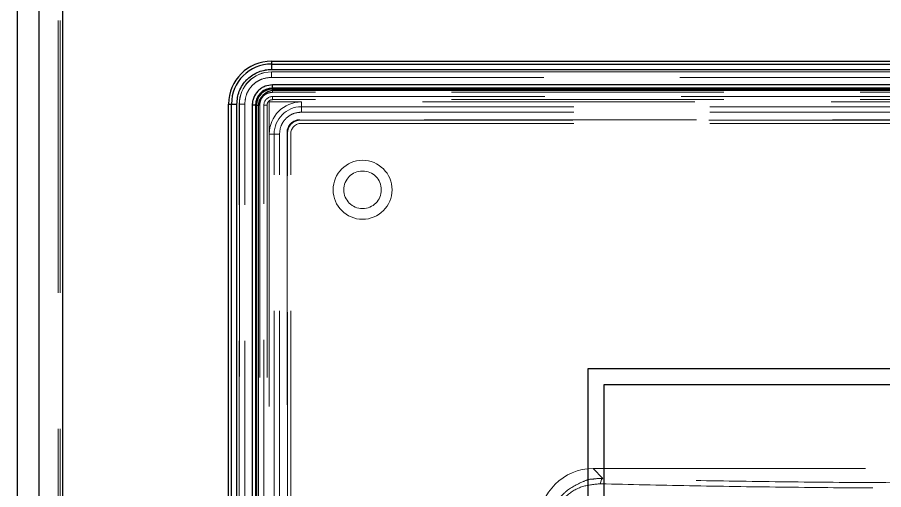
# Model space of a CAD drawing. Header units: millimetres. Extents: x 108 to 5832, y 144 to 4056.
# Drawn here: x 1115.8 to 1196.6, y 1583.6 to 1627.7 of the extents above; entities that cross this region are included whole.
import ezdxf

# ---------------------------------------------------------------- set-up
doc = ezdxf.new("R2010")
doc.units = ezdxf.units.MM
doc.header["$LTSCALE"] = 20
doc.linetypes.add('HIDDEN', pattern=[1.905, 1.27, -0.635])

msp = doc.modelspace()

# ---------------------------------------------------------------- linework, layer by layer
at = {"color": 7, "linetype": 'Continuous', "lineweight": 25}
for p, q in [((1115.802, 1767.814), (1115.802, 1131.814)), ((1117.802, 1767.814), (1117.802, 1131.814)), ((1120.002, 1754.814), (1120.002, 1144.814)), ((1139.502, 1623.614), (1139.502, 1623.34)), ((1139.502, 1623.614), (1448.502, 1623.614)), ((1139.502, 1623.34), (1139.502, 1622.841)), ((1139.502, 1623.34), (1448.502, 1623.34)), ((1139.502, 1622.841), (1448.502, 1622.841)), ((1139.602, 1621.102), (1139.602, 1621.402)), ((1448.402, 1621.402), (1139.602, 1621.402)), ((1448.402, 1621.102), (1139.602, 1621.102)), ((1139.602, 1621.102), (1139.602, 1621.007)), ((1139.602, 1621.007), (1448.402, 1621.007)), ((1448.252, 1620.864), (1139.752, 1620.864)), ((1135.502, 1381.614), (1135.502, 1619.614)), ((1135.502, 1619.614), (1135.776, 1619.614)), ((1135.776, 1381.614), (1135.776, 1619.614)), ((1135.776, 1619.614), (1136.276, 1619.614)), ((1136.276, 1381.614), (1136.276, 1619.614)), ((1138.015, 1619.514), (1137.715, 1619.514)), ((1137.715, 1619.514), (1137.715, 1381.714)), ((1138.015, 1619.514), (1138.015, 1381.714)), ((1138.11, 1619.514), (1138.015, 1619.514)), ((1138.11, 1381.714), (1138.11, 1619.514)), ((1138.252, 1619.364), (1138.252, 1381.864)), ((1169.002, 1594.914), (1169.002, 1406.314)), ((1419.002, 1594.914), (1169.002, 1594.914)), ((1170.502, 1593.414), (1170.502, 1407.814)), ((1417.502, 1593.414), (1170.502, 1593.414))]:
    msp.add_line(p, q, dxfattribs=at)
at = {"color": 1, "linetype": 'HIDDEN', "lineweight": 18}
for p, q in [((1119.602, 1144.814), (1119.602, 1754.814)), ((1119.802, 1144.814), (1119.802, 1754.814)), ((1120.002, 1754.814), (1120.002, 1144.814)), ((1139.502, 1622.603), (1139.502, 1622.614)), ((1139.502, 1622.614), (1448.502, 1622.614)), ((1139.502, 1622.603), (1139.502, 1622.103)), ((1448.502, 1622.603), (1139.502, 1622.603)), ((1139.502, 1622.103), (1448.502, 1622.103)), ((1139.602, 1620.857), (1139.602, 1620.707)), ((1448.402, 1620.707), (1139.602, 1620.707)), ((1139.602, 1620.314), (1139.602, 1620.023)), ((1139.602, 1620.314), (1448.402, 1620.314)), ((1136.502, 1619.614), (1136.513, 1619.614)), ((1136.502, 1381.614), (1136.502, 1619.614)), ((1136.513, 1619.614), (1137.013, 1619.614)), ((1136.513, 1619.614), (1136.513, 1381.614)), ((1137.013, 1381.614), (1137.013, 1619.614)), ((1138.26, 1619.514), (1138.41, 1619.514)), ((1138.41, 1619.514), (1138.41, 1381.714)), ((1138.802, 1619.514), (1139.094, 1619.514)), ((1138.802, 1381.714), (1138.802, 1619.514)), ((1139.094, 1619.514), (1139.094, 1381.712)), ((1142.302, 1619.814), (1139.302, 1619.814)), ((1139.302, 1619.814), (1139.302, 1616.814)), ((1448.402, 1620.023), (1139.6, 1620.023)), ((1142.302, 1619.361), (1142.302, 1619.814)), ((1445.702, 1619.814), (1142.302, 1619.814)), ((1142.302, 1618.861), (1142.302, 1619.361)), ((1142.302, 1619.361), (1445.702, 1619.361)), ((1142.302, 1618.861), (1445.702, 1618.861)), ((1445.845, 1618.156), (1142.16, 1618.156)), ((1142.202, 1618.114), (1445.803, 1618.114)), ((1142.302, 1617.814), (1445.702, 1617.814)), ((1140.96, 1616.957), (1140.96, 1384.272)), ((1141.002, 1384.313), (1141.002, 1616.915)), ((1139.756, 1616.814), (1139.302, 1616.814)), ((1139.302, 1616.814), (1139.302, 1384.414)), ((1139.756, 1384.414), (1139.756, 1616.814)), ((1140.256, 1616.814), (1139.756, 1616.814)), ((1140.256, 1384.414), (1140.256, 1616.814)), ((1141.302, 1384.414), (1141.302, 1616.814)), ((1169.496, 1585.614), (1418.509, 1585.614)), ((1170.421, 1584.689), (1169.496, 1585.614))]:
    msp.add_line(p, q, dxfattribs=at)
at = {"color": 8, "linetype": 'Continuous', "lineweight": 25}
for p, q in [((1139.602, 1621.007), (1139.602, 1620.857)), ((1138.11, 1619.514), (1138.26, 1619.514))]:
    msp.add_line(p, q, dxfattribs=at)
at = {"color": 1, "linetype": 'HIDDEN', "lineweight": 18, "flags": 128}
msp.add_lwpolyline([(1170.421, 1584.689), (1170.379, 1584.675), (1170.339, 1584.644), (1170.302, 1584.597), (1170.269, 1584.535), (1170.242, 1584.46), (1170.221, 1584.375), (1170.208, 1584.284), (1170.202, 1584.19)], dxfattribs=at)
at = {"color": 1, "linetype": 'HIDDEN', "lineweight": 18}
for radius in [2.75, 1.75]:
    msp.add_circle((1148.002, 1611.614), radius, dxfattribs=at)
at = {"color": 7, "linetype": 'Continuous', "lineweight": 25}
for centre, radius in [((1139.502, 1619.614), 4), ((1139.502, 1619.614), 3.726), ((1139.602, 1619.514), 1.588), ((1139.602, 1619.514), 1.493), ((1139.752, 1619.364), 1.5)]:
    msp.add_arc(centre, radius, 90, 180, dxfattribs=at)
at = {"color": 1, "linetype": 'HIDDEN', "lineweight": 18}
for centre, radius in [((1139.502, 1619.614), 3), ((1139.502, 1619.614), 2.989), ((1139.602, 1619.514), 0.8), ((1142.302, 1616.814), 3), ((1142.302, 1616.814), 2.547), ((1142.302, 1616.814), 1)]:
    msp.add_arc(centre, radius, 90, 180, dxfattribs=at)
for centre, major_axis, ratio, start_param, end_param in [((1142.161, 1616.955), (0.85, -0.85), 0.998783, 2.356803, 3.926382), ((1169.509, 1580.607), (3.545, -3.545), 0.997265, 2.357564, 3.925621)]:
    msp.add_ellipse(centre, major_axis=major_axis, ratio=ratio, start_param=start_param, end_param=end_param, dxfattribs=at)
at = {"color": 7, "linetype": 'Continuous', "lineweight": 25}
for points, knots in [([(1136.276, 1619.614), (1136.319, 1620.02), (1136.386, 1620.646), (1136.787, 1621.399), (1137.068, 1621.743), (1137.245, 1621.92), (1137.558, 1622.224), (1138.112, 1622.576), (1138.709, 1622.749), (1139.007, 1622.805), (1139.208, 1622.833), (1139.401, 1622.838), (1139.502, 1622.841)], [0, 0, 0, 0, 0.239406, 0.369592, 0.499903, 0.501739, 0.518112, 0.759383, 0.879595, 0.885633, 0.939527, 1, 1, 1, 1]), ([(1139.602, 1621.402), (1139.365, 1621.377), (1138.998, 1621.338), (1138.56, 1621.101), (1138.356, 1620.941), (1138.264, 1620.845), (1138.251, 1620.832), (1138.075, 1620.648), (1137.87, 1620.328), (1137.769, 1619.979), (1137.736, 1619.804), (1137.719, 1619.687), (1137.716, 1619.574), (1137.715, 1619.514)], [0, 0, 0, 0, 0.239402, 0.369568, 0.499904, 0.500517, 0.505139, 0.517809, 0.759386, 0.879582, 0.885576, 0.939494, 1, 1, 1, 1])]:
    msp.add_open_spline(points, degree=3, knots=knots, dxfattribs=at)
at = {"color": 1, "linetype": 'HIDDEN', "lineweight": 18}
for points, knots in [([(1137.013, 1619.614), (1137.047, 1619.927), (1137.098, 1620.41), (1137.408, 1620.99), (1137.729, 1621.386), (1138.126, 1621.708), (1138.706, 1622.018), (1139.189, 1622.07), (1139.502, 1622.103)], [0, 0, 0, 0, 0.2394381, 0.3694598, 0.5000004, 0.6299919, 0.7605619, 1, 1, 1, 1]), ([(1139.602, 1620.707), (1139.452, 1620.691), (1139.221, 1620.666), (1138.943, 1620.518), (1138.754, 1620.364), (1138.599, 1620.174), (1138.45, 1619.896), (1138.426, 1619.664), (1138.41, 1619.514)], [0, 0, 0, 0, 0.239453, 0.369062, 0.500026, 0.629571, 0.760566, 1, 1, 1, 1]), ([(1139.6, 1620.023), (1139.541, 1620.017), (1139.425, 1620.005), (1139.272, 1619.913), (1139.158, 1619.781), (1139.102, 1619.64), (1139.096, 1619.548), (1139.094, 1619.514)], [0, 0, 0, 0, 0.220594, 0.439451, 0.652745, 0.872012, 1, 1, 1, 1]), ([(1140.256, 1616.814), (1140.283, 1617.072), (1140.325, 1617.469), (1140.58, 1617.946), (1140.844, 1618.271), (1141.17, 1618.536), (1141.647, 1618.791), (1142.045, 1618.834), (1142.302, 1618.861)], [0, 0, 0, 0, 0.239444, 0.369349, 0.500003, 0.629859, 0.760556, 1, 1, 1, 1]), ([(1141.002, 1616.915), (1141.016, 1617.05), (1141.042, 1617.32), (1141.249, 1617.679), (1141.553, 1617.95), (1141.89, 1618.094), (1142.113, 1618.108), (1142.202, 1618.114)], [0, 0, 0, 0, 0.214753, 0.429544, 0.644147, 0.858703, 1, 1, 1, 1]), ([(1165.299, 1579.824), (1165.321, 1580.17), (1165.365, 1580.871), (1165.707, 1581.846), (1166.227, 1582.72), (1167.119, 1583.702), (1168.261, 1584.275), (1169.172, 1584.651), (1169.483, 1584.626), (1169.483, 1584.626), (1169.485, 1584.626), (1169.49, 1584.628), (1169.509, 1584.63), (1169.586, 1584.643), (1169.891, 1584.681), (1170.186, 1584.685), (1170.421, 1584.689)], [0, 0, 0, 0, 0.124978, 0.253, 0.373336, 0.504126, 0.75229, 0.876015, 0.876031, 0.876066, 0.87617, 0.876567, 0.878072, 0.88397, 0.907289, 1, 1, 1, 1]), ([(1204.502, 1584.276), (1201.571, 1584.281), (1195.69, 1584.292), (1186.98, 1584.373), (1178.465, 1584.5), (1173.097, 1584.626), (1170.421, 1584.689)], [0, 0, 0, 0, 0.249172, 0.499967, 0.750778, 1, 1, 1, 1]), ([(1165.55, 1579.824), (1165.57, 1580.141), (1165.61, 1580.775), (1165.929, 1581.666), (1166.406, 1582.45), (1167.224, 1583.31), (1168.497, 1584.06), (1169.634, 1584.147), (1170.202, 1584.19)], [0, 0, 0, 0, 0.124906, 0.250266, 0.375596, 0.500696, 0.750465, 1, 1, 1, 1]), ([(1170.202, 1584.19), (1172.939, 1584.126), (1178.391, 1583.999), (1186.995, 1583.873), (1195.715, 1583.792), (1201.582, 1583.782), (1204.502, 1583.777)], [0, 0, 0, 0, 0.253313, 0.504411, 0.753305, 1, 1, 1, 1])]:
    msp.add_open_spline(points, degree=3, knots=knots, dxfattribs=at)

doc.saveas('drawing.dxf')
